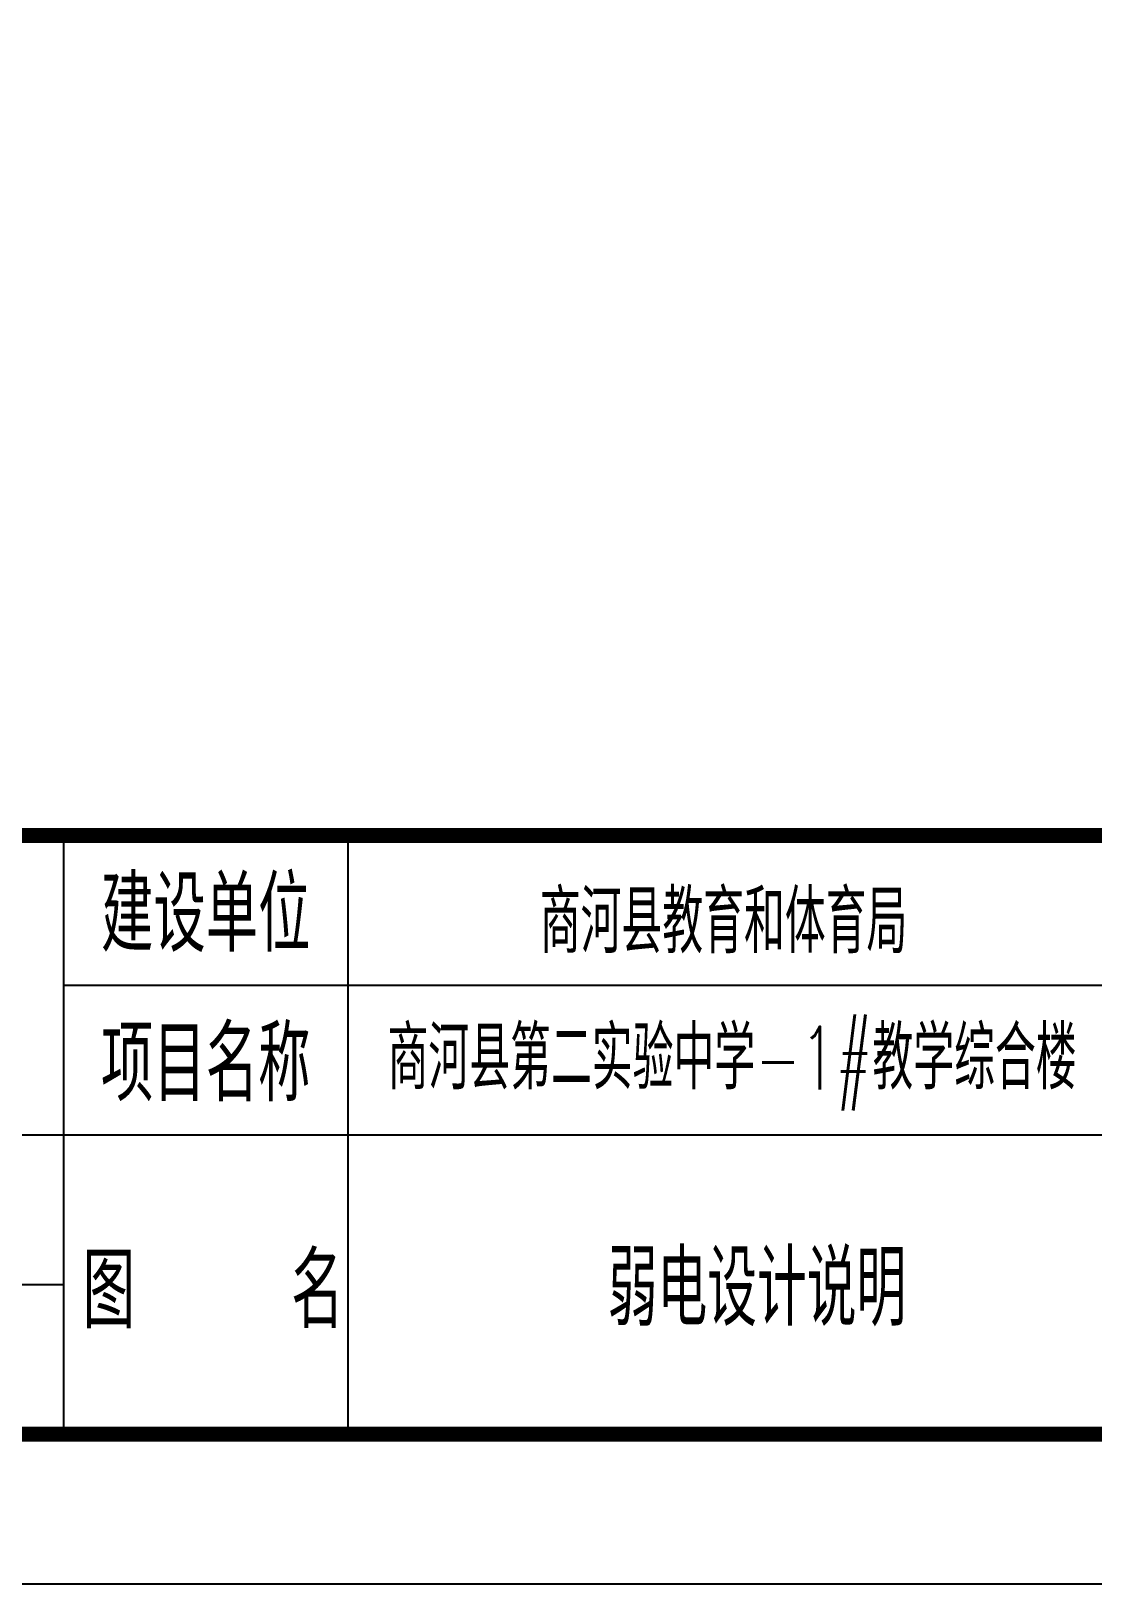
# Model space of a CAD drawing. Extents: x 196430 to 818205, y 904526 to 1974626.
# Drawn here: x 354120 to 361218, y 1854411 to 1864784 of the extents above; entities that cross this region are included whole.
import ezdxf
from ezdxf.enums import TextEntityAlignment as Align

# ---------------------------------------------------------------- set-up
doc = ezdxf.new("R2010")
doc.units = 0
doc.header["$LTSCALE"] = 1000
doc.header["$MEASUREMENT"] = 0
doc.layers.add('FRAME', color=7, linetype='Continuous')
doc.layers.add('TK', color=7, linetype='Continuous')
doc.styles.add('chml', font='CHMLTXT', dxfattribs={"width": 0.7, "bigfont": 'CHMLHZ'})
doc.styles.add('FRAME-3', font='romans.shx', dxfattribs={"width": 0.7, "bigfont": 'hztxt.shx'})

# ---------------------------------------------------------------- blocks, each defined once
blk = doc.blocks.new('a1')
at = {"layer": 'FRAME'}
for p, q in [((87520, 131240), (115320, 131240)), ((93120, 131240), (93120, 127240)), ((95020, 131240), (95020, 127240)), ((93120, 130240), (115320, 130240)), ((87520, 129240), (115320, 129240)), ((87520, 128240), (93120, 128240)), ((87520, 127240), (115320, 127240))]:
    blk.add_line(p, q, dxfattribs=at)
blk.add_lwpolyline([(32220, 126240), (116320, 126240), (116320, 185640), (32220, 185640)], close=True, dxfattribs=at)
at = {"layer": 'FRAME', "const_width": 100}
blk.add_lwpolyline([(34720, 127240), (115320, 127240), (115320, 184640), (34720, 184640)], close=True, dxfattribs=at)
blk.add_lwpolyline([(87520, 127240), (87520, 131240), (115320, 131240)], dxfattribs=at)
at = {"layer": 'FRAME', "style": 'FRAME-3'}
for s, height, width, p in [('建设单位', 500, 0.7, (94070, 130740)), ('商河县教育和体育局', 420, 0.65, (97531, 130686)), ('项目名称', 500, 0.7, (94070, 129740)), ('图    名', 500, 0.7, (94119, 128225))]:
    blk.add_text(s, height=height, dxfattribs=dict(at, width=width)).set_placement(p, align=Align.MIDDLE)
at = {"layer": 'FRAME', "style": 'FRAME-3', "width": 0.65}
blk.add_text('商河县第二实验中学-1#教学综合楼', height=420, dxfattribs=at).set_placement((97588, 129543), align=Align.CENTER)

msp = doc.modelspace()

# ---------------------------------------------------------------- block references
at = {"layer": 'FRAME'}
msp.add_blockref('a1', (261218, 1728171), dxfattribs=at)

# ---------------------------------------------------------------- texts
at = {"layer": 'TK', "color": 3, "style": 'chml', "width": 0.7}
msp.add_text('弱电设计说明', height=500, dxfattribs=at).set_placement((358972, 1856409), align=Align.MIDDLE)

doc.saveas('drawing.dxf')
